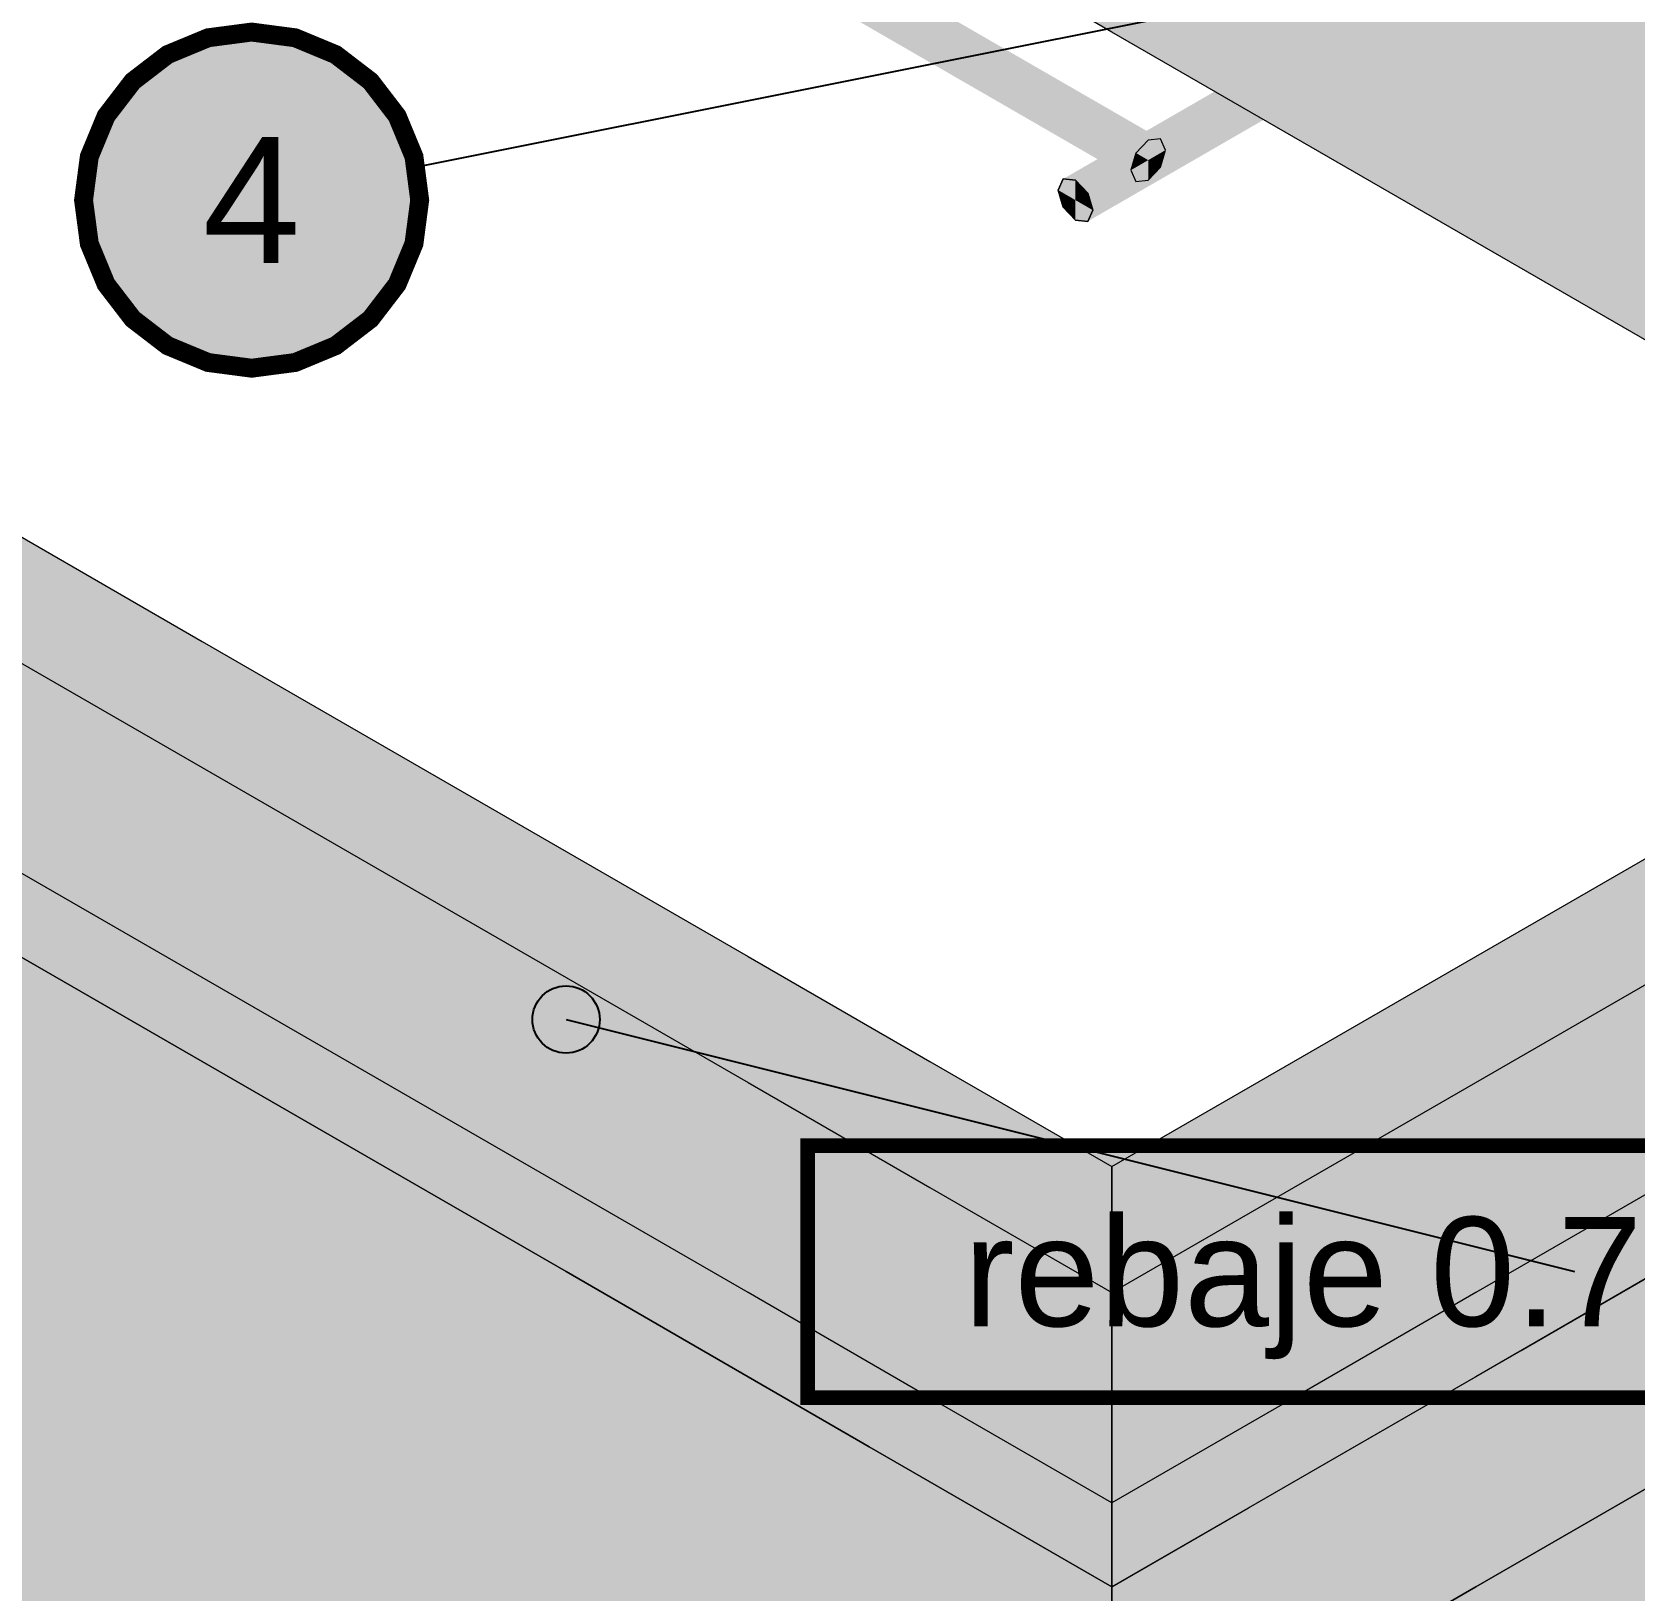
# Model space of a CAD drawing. Header units: metres. Extents: x 349122 to 349453, y 9281252 to 9281971.
# Drawn here: x 349268.038 to 349268.4195, y 9281655.774 to 9281656.145 of the extents above; entities that cross this region are included whole.
import ezdxf
from ezdxf.enums import TextEntityAlignment as Align

# ---------------------------------------------------------------- set-up
doc = ezdxf.new("R2010")
doc.units = ezdxf.units.M
doc.header["$LTSCALE"] = 0.25
doc.layers.add('ISO-3D', color=7, linetype='CONTINUOUS', lineweight=13)
doc.layers.add('ISO-3D-ARISTAS', color=250, linetype='CONTINUOUS', lineweight=13)
doc.layers.add('LLAMADAS-NUM', color=30, linetype='CONTINUOUS', lineweight=25, true_color=0xc05014)
doc.styles.get("Standard").update_dxf_attribs({"font": 'arial.ttf'})

msp = doc.modelspace()

# ---------------------------------------------------------------- linework, layer by layer
at = {"layer": 'ISO-3D', "true_color": 0x9e9d98}
for points in [[(349268.295, 9281656.145), (349268.26252, 9281656.16375), (349268.295, 9281656.19), (349268.26252, 9281656.20875)], [(349268.3816, 9281656.14), (349268.3383, 9281656.165), (349268.3816, 9281656.185), (349268.3383, 9281656.21)], [(349268.3383, 9281656.12), (349268.295, 9281656.145), (349268.3383, 9281656.165), (349268.295, 9281656.19)], [(349268.4249, 9281656.115), (349268.3816, 9281656.14), (349268.4249, 9281656.16), (349268.3816, 9281656.185)], [(349268.3816, 9281656.095), (349268.3383, 9281656.12), (349268.3816, 9281656.14), (349268.3383, 9281656.165)], [(349268.4249, 9281656.07), (349268.3816, 9281656.095), (349268.4249, 9281656.115), (349268.3816, 9281656.14)], [(349268.07849, 9281655.96), (349268.03519, 9281655.985), (349268.07849, 9281656), (349268.03519, 9281656.025)], [(349268.12179, 9281655.935), (349268.07849, 9281655.96), (349268.12179, 9281655.975), (349268.07849, 9281656)], [(349268.07849, 9281655.95), (349268.03519, 9281655.975), (349268.07849, 9281655.97), (349268.03519, 9281655.995)], [(349268.07849, 9281655.92), (349268.03519, 9281655.945), (349268.07849, 9281655.96), (349268.03519, 9281655.985)], [(349268.07849, 9281655.9), (349268.03519, 9281655.925), (349268.07849, 9281655.95), (349268.03519, 9281655.975)], [(349268.1651, 9281655.91), (349268.12179, 9281655.935), (349268.1651, 9281655.95), (349268.12179, 9281655.975)], [(349268.12179, 9281655.925), (349268.07849, 9281655.95), (349268.12179, 9281655.945), (349268.07849, 9281655.97)], [(349268.12179, 9281655.895), (349268.07849, 9281655.92), (349268.12179, 9281655.935), (349268.07849, 9281655.96)], [(349268.12179, 9281655.875), (349268.07849, 9281655.9), (349268.12179, 9281655.925), (349268.07849, 9281655.95)], [(349268.2084, 9281655.885), (349268.1651, 9281655.91), (349268.2084, 9281655.925), (349268.1651, 9281655.95)], [(349268.1651, 9281655.9), (349268.12179, 9281655.925), (349268.1651, 9281655.92), (349268.12179, 9281655.945)], [(349268.1651, 9281655.87), (349268.12179, 9281655.895), (349268.1651, 9281655.91), (349268.12179, 9281655.935)], [(349268.07849, 9281655.85), (349268.03519, 9281655.875), (349268.07849, 9281655.9), (349268.03519, 9281655.925)], [(349268.07849, 9281655.86), (349268.03519, 9281655.885), (349268.07849, 9281655.9), (349268.03519, 9281655.925)], [(349268.1651, 9281655.85), (349268.12179, 9281655.875), (349268.1651, 9281655.9), (349268.12179, 9281655.925)], [(349268.2517, 9281655.86), (349268.2084, 9281655.885), (349268.2517, 9281655.9), (349268.2084, 9281655.925)], [(349268.2084, 9281655.875), (349268.1651, 9281655.9), (349268.2084, 9281655.895), (349268.1651, 9281655.92)], [(349268.2084, 9281655.845), (349268.1651, 9281655.87), (349268.2084, 9281655.885), (349268.1651, 9281655.91)], [(349268.12179, 9281655.825), (349268.07849, 9281655.85), (349268.12179, 9281655.875), (349268.07849, 9281655.9)], [(349268.12179, 9281655.835), (349268.07849, 9281655.86), (349268.12179, 9281655.875), (349268.07849, 9281655.9)], [(349268.2084, 9281655.825), (349268.1651, 9281655.85), (349268.2084, 9281655.875), (349268.1651, 9281655.9)], [(349268.295, 9281655.835), (349268.2517, 9281655.86), (349268.295, 9281655.875), (349268.2517, 9281655.9)], [(349268.2517, 9281655.85), (349268.2084, 9281655.875), (349268.2517, 9281655.87), (349268.2084, 9281655.895)], [(349268.07849, 9281655.82), (349268.03519, 9281655.845), (349268.07849, 9281655.86), (349268.03519, 9281655.885)], [(349268.2517, 9281655.82), (349268.2084, 9281655.845), (349268.2517, 9281655.86), (349268.2084, 9281655.885)], [(349268.07849, 9281655.805), (349268.03519, 9281655.83), (349268.07849, 9281655.85), (349268.03519, 9281655.875)], [(349268.1651, 9281655.8), (349268.12179, 9281655.825), (349268.1651, 9281655.85), (349268.12179, 9281655.875)], [(349268.1651, 9281655.81), (349268.12179, 9281655.835), (349268.1651, 9281655.85), (349268.12179, 9281655.875)], [(349268.2517, 9281655.8), (349268.2084, 9281655.825), (349268.2517, 9281655.85), (349268.2084, 9281655.875)], [(349268.295, 9281655.825), (349268.2517, 9281655.85), (349268.295, 9281655.845), (349268.2517, 9281655.87)], [(349268.12179, 9281655.795), (349268.07849, 9281655.82), (349268.12179, 9281655.835), (349268.07849, 9281655.86)], [(349268.295, 9281655.795), (349268.2517, 9281655.82), (349268.295, 9281655.835), (349268.2517, 9281655.86)], [(349268.12179, 9281655.78), (349268.07849, 9281655.805), (349268.12179, 9281655.825), (349268.07849, 9281655.85)], [(349268.2084, 9281655.775), (349268.1651, 9281655.8), (349268.2084, 9281655.825), (349268.1651, 9281655.85)], [(349268.2084, 9281655.785), (349268.1651, 9281655.81), (349268.2084, 9281655.825), (349268.1651, 9281655.85)], [(349268.295, 9281655.775), (349268.2517, 9281655.8), (349268.295, 9281655.825), (349268.2517, 9281655.85)], [(349268.07849, 9281655.8), (349268.03519, 9281655.825), (349268.07849, 9281655.82), (349268.03519, 9281655.845)], [(349268.1651, 9281655.77), (349268.12179, 9281655.795), (349268.1651, 9281655.81), (349268.12179, 9281655.835)], [(349268.07849, 9281655.76), (349268.03519, 9281655.785), (349268.07849, 9281655.805), (349268.03519, 9281655.83)], [(349268.07849, 9281655.75333), (349268.03519, 9281655.77833), (349268.07849, 9281655.8), (349268.03519, 9281655.825)], [(349268.1651, 9281655.755), (349268.12179, 9281655.78), (349268.1651, 9281655.8), (349268.12179, 9281655.825)], [(349268.2517, 9281655.75), (349268.2084, 9281655.775), (349268.2517, 9281655.8), (349268.2084, 9281655.825)], [(349268.23726, 9281655.76833), (349268.2084, 9281655.785), (349268.23726, 9281655.80833), (349268.2084, 9281655.825)], [(349268.12179, 9281655.775), (349268.07849, 9281655.8), (349268.12179, 9281655.795), (349268.07849, 9281655.82)], [(349268.2084, 9281655.745), (349268.1651, 9281655.77), (349268.2084, 9281655.785), (349268.1651, 9281655.81)], [(349268.26613, 9281655.75167), (349268.23726, 9281655.76833), (349268.26613, 9281655.79167), (349268.23726, 9281655.80833)], [(349268.12179, 9281655.735), (349268.07849, 9281655.76), (349268.12179, 9281655.78), (349268.07849, 9281655.805)], [(349268.12179, 9281655.72833), (349268.07849, 9281655.75333), (349268.12179, 9281655.775), (349268.07849, 9281655.8)], [(349268.2084, 9281655.73), (349268.1651, 9281655.755), (349268.2084, 9281655.775), (349268.1651, 9281655.8)], [(349268.295, 9281655.725), (349268.2517, 9281655.75), (349268.295, 9281655.775), (349268.2517, 9281655.8)], [(349268.1651, 9281655.75), (349268.12179, 9281655.775), (349268.1651, 9281655.77), (349268.12179, 9281655.795)], [(349268.295, 9281655.735), (349268.26613, 9281655.75167), (349268.295, 9281655.775), (349268.26613, 9281655.79167)], [(349268.07849, 9281655.715), (349268.03519, 9281655.74), (349268.07849, 9281655.76), (349268.03519, 9281655.785)], [(349268.23726, 9281655.72833), (349268.2084, 9281655.745), (349268.23726, 9281655.76833), (349268.2084, 9281655.785)], [(349268.07849, 9281655.70667), (349268.03519, 9281655.73167), (349268.07849, 9281655.75333), (349268.03519, 9281655.77833)], [(349268.1651, 9281655.71), (349268.12179, 9281655.735), (349268.1651, 9281655.755), (349268.12179, 9281655.78)], [(349268.1651, 9281655.70333), (349268.12179, 9281655.72833), (349268.1651, 9281655.75), (349268.12179, 9281655.775)], [(349268.2517, 9281655.705), (349268.2084, 9281655.73), (349268.2517, 9281655.75), (349268.2084, 9281655.775)]]:
    msp.add_solid(points, dxfattribs=at)
at = {"layer": 'ISO-3D', "true_color": 0xb0aea8}
for points in [[(349268.32748, 9281656.16375), (349268.295, 9281656.145), (349268.28417, 9281656.18875), (349268.2517, 9281656.17)], [(349268.40325, 9281656.1575), (349268.37078, 9281656.13875), (349268.35995, 9281656.1825), (349268.32748, 9281656.16375)], [(349268.47903, 9281656.15125), (349268.44655, 9281656.1325), (349268.43573, 9281656.17625), (349268.40325, 9281656.1575)], [(349268.37078, 9281656.13875), (349268.3383, 9281656.12), (349268.32748, 9281656.16375), (349268.295, 9281656.145)], [(349268.44655, 9281656.1325), (349268.41408, 9281656.11375), (349268.40325, 9281656.1575), (349268.37078, 9281656.13875)], [(349268.41408, 9281656.11375), (349268.3816, 9281656.095), (349268.37078, 9281656.13875), (349268.3383, 9281656.12)], [(349268.48986, 9281656.1075), (349268.45738, 9281656.08875), (349268.44655, 9281656.1325), (349268.41408, 9281656.11375)], [(349268.45738, 9281656.08875), (349268.4249, 9281656.07), (349268.41408, 9281656.11375), (349268.3816, 9281656.095)], [(349268.07849, 9281656), (349268.04963, 9281655.98333), (349268.03519, 9281656.025), (349268.00632, 9281656.00833)], [(349268.04963, 9281655.98333), (349268.02076, 9281655.96667), (349268.00632, 9281656.00833), (349267.97746, 9281655.99167)], [(349268.12179, 9281655.975), (349268.09293, 9281655.95833), (349268.07849, 9281656), (349268.04963, 9281655.98333)], [(349268.07849, 9281655.97), (349268.03519, 9281655.945), (349268.03519, 9281655.995), (349267.99189, 9281655.97)], [(349268.09293, 9281655.95833), (349268.06406, 9281655.94167), (349268.04963, 9281655.98333), (349268.02076, 9281655.96667)], [(349268.1651, 9281655.95), (349268.13623, 9281655.93333), (349268.12179, 9281655.975), (349268.09293, 9281655.95833)], [(349268.12179, 9281655.945), (349268.07849, 9281655.92), (349268.07849, 9281655.97), (349268.03519, 9281655.945)], [(349268.06406, 9281655.94167), (349268.03519, 9281655.925), (349268.02076, 9281655.96667), (349267.99189, 9281655.95)], [(349268.13623, 9281655.93333), (349268.10736, 9281655.91667), (349268.09293, 9281655.95833), (349268.06406, 9281655.94167)], [(349268.2084, 9281655.925), (349268.17953, 9281655.90833), (349268.1651, 9281655.95), (349268.13623, 9281655.93333)], [(349268.45377, 9281655.93333), (349268.41047, 9281655.90833), (349268.4249, 9281655.95), (349268.3816, 9281655.925)], [(349268.1651, 9281655.92), (349268.12179, 9281655.895), (349268.12179, 9281655.945), (349268.07849, 9281655.92)], [(349268.10736, 9281655.91667), (349268.07849, 9281655.9), (349268.06406, 9281655.94167), (349268.03519, 9281655.925)], [(349268.17953, 9281655.90833), (349268.15066, 9281655.89167), (349268.13623, 9281655.93333), (349268.10736, 9281655.91667)], [(349268.48264, 9281655.91667), (349268.43934, 9281655.89167), (349268.45377, 9281655.93333), (349268.41047, 9281655.90833)], [(349268.2517, 9281655.9), (349268.22283, 9281655.88333), (349268.2084, 9281655.925), (349268.17953, 9281655.90833)], [(349268.41047, 9281655.90833), (349268.36717, 9281655.88333), (349268.3816, 9281655.925), (349268.3383, 9281655.9)], [(349268.2084, 9281655.895), (349268.1651, 9281655.87), (349268.1651, 9281655.92), (349268.12179, 9281655.895)], [(349268.46821, 9281655.895), (349268.4249, 9281655.87), (349268.4249, 9281655.92), (349268.3816, 9281655.895)], [(349268.15066, 9281655.89167), (349268.12179, 9281655.875), (349268.10736, 9281655.91667), (349268.07849, 9281655.9)], [(349268.22283, 9281655.88333), (349268.19396, 9281655.86667), (349268.17953, 9281655.90833), (349268.15066, 9281655.89167)], [(349268.43934, 9281655.89167), (349268.39604, 9281655.86667), (349268.41047, 9281655.90833), (349268.36717, 9281655.88333)], [(349268.295, 9281655.875), (349268.26613, 9281655.85833), (349268.2517, 9281655.9), (349268.22283, 9281655.88333)], [(349268.36717, 9281655.88333), (349268.32387, 9281655.85833), (349268.3383, 9281655.9), (349268.295, 9281655.875)], [(349268.2517, 9281655.87), (349268.2084, 9281655.845), (349268.2084, 9281655.895), (349268.1651, 9281655.87)], [(349268.4249, 9281655.87), (349268.3816, 9281655.845), (349268.3816, 9281655.895), (349268.3383, 9281655.87)], [(349268.19396, 9281655.86667), (349268.1651, 9281655.85), (349268.15066, 9281655.89167), (349268.12179, 9281655.875)], [(349268.46821, 9281655.875), (349268.4249, 9281655.85), (349268.43934, 9281655.89167), (349268.39604, 9281655.86667)], [(349268.26613, 9281655.85833), (349268.23726, 9281655.84167), (349268.22283, 9281655.88333), (349268.19396, 9281655.86667)], [(349268.39604, 9281655.86667), (349268.35274, 9281655.84167), (349268.36717, 9281655.88333), (349268.32387, 9281655.85833)], [(349268.32387, 9281655.85833), (349268.295, 9281655.84167), (349268.295, 9281655.875), (349268.26613, 9281655.85833)], [(349268.295, 9281655.845), (349268.2517, 9281655.82), (349268.2517, 9281655.87), (349268.2084, 9281655.845)], [(349268.3816, 9281655.845), (349268.3383, 9281655.82), (349268.3383, 9281655.87), (349268.295, 9281655.845)], [(349268.23726, 9281655.84167), (349268.2084, 9281655.825), (349268.19396, 9281655.86667), (349268.1651, 9281655.85)], [(349268.4249, 9281655.85), (349268.3816, 9281655.825), (349268.39604, 9281655.86667), (349268.35274, 9281655.84167)], [(349268.295, 9281655.84167), (349268.26613, 9281655.825), (349268.26613, 9281655.85833), (349268.23726, 9281655.84167)], [(349268.35274, 9281655.84167), (349268.32387, 9281655.825), (349268.32387, 9281655.85833), (349268.295, 9281655.84167)], [(349268.26613, 9281655.825), (349268.23726, 9281655.80833), (349268.23726, 9281655.84167), (349268.2084, 9281655.825)], [(349268.3383, 9281655.82), (349268.295, 9281655.795), (349268.295, 9281655.845), (349268.2517, 9281655.82)], [(349268.32387, 9281655.825), (349268.295, 9281655.80833), (349268.295, 9281655.84167), (349268.26613, 9281655.825)], [(349268.3816, 9281655.825), (349268.35274, 9281655.80833), (349268.35274, 9281655.84167), (349268.32387, 9281655.825)], [(349268.295, 9281655.80833), (349268.26613, 9281655.79167), (349268.26613, 9281655.825), (349268.23726, 9281655.80833)], [(349268.35274, 9281655.80833), (349268.32387, 9281655.79167), (349268.32387, 9281655.825), (349268.295, 9281655.80833)], [(349268.32387, 9281655.79167), (349268.295, 9281655.775), (349268.295, 9281655.80833), (349268.26613, 9281655.79167)], [(349268.45738, 9281655.78125), (349268.41408, 9281655.75625), (349268.4249, 9281655.8), (349268.3816, 9281655.775)], [(349268.48986, 9281655.7625), (349268.44655, 9281655.7375), (349268.45738, 9281655.78125), (349268.41408, 9281655.75625)], [(349268.41408, 9281655.75625), (349268.37078, 9281655.73125), (349268.3816, 9281655.775), (349268.3383, 9281655.75)]]:
    msp.add_solid(points, dxfattribs=at)
at = {"layer": 'ISO-3D', "true_color": 0x845437}
for points in [[(349268.26236, 9281656.14313), (349268.25944, 9281656.14005), (349268.22105, 9281656.16698), (349268.21814, 9281656.1639)], [(349268.26236, 9281656.13361), (349268.26527, 9281656.13669), (349268.22105, 9281656.15745), (349268.22397, 9281656.16053)], [(349268.30366, 9281656.11929), (349268.30074, 9281656.11621), (349268.26236, 9281656.14313), (349268.25944, 9281656.14005)], [(349268.30366, 9281656.10976), (349268.30658, 9281656.11284), (349268.26236, 9281656.13361), (349268.26527, 9281656.13669)]]:
    msp.add_solid(points, dxfattribs=at)
at = {"layer": 'ISO-3D', "true_color": 0x6c452d}
for points in [[(349268.26527, 9281656.14342), (349268.26236, 9281656.14313), (349268.22397, 9281656.16727), (349268.22105, 9281656.16698)], [(349268.25944, 9281656.13332), (349268.26236, 9281656.13361), (349268.21814, 9281656.15717), (349268.22105, 9281656.15745)], [(349268.30658, 9281656.11958), (349268.30366, 9281656.11929), (349268.26527, 9281656.14342), (349268.26236, 9281656.14313)], [(349268.30074, 9281656.10947), (349268.30366, 9281656.10976), (349268.25944, 9281656.13332), (349268.26236, 9281656.13361)]]:
    msp.add_solid(points, dxfattribs=at)
at = {"layer": 'ISO-3D', "true_color": 0x5c3b26}
for points in [[(349268.26648, 9281656.14075), (349268.26527, 9281656.14342), (349268.22518, 9281656.1646), (349268.22397, 9281656.16727)], [(349268.25823, 9281656.13599), (349268.25944, 9281656.13332), (349268.21693, 9281656.15984), (349268.21814, 9281656.15717)], [(349268.30778, 9281656.11691), (349268.30658, 9281656.11958), (349268.26648, 9281656.14075), (349268.26527, 9281656.14342)], [(349268.29954, 9281656.11214), (349268.30074, 9281656.10947), (349268.25823, 9281656.13599), (349268.25944, 9281656.13332)]]:
    msp.add_solid(points, dxfattribs=at)
at = {"layer": 'ISO-3D', "true_color": 0x7e5035}
for points in [[(349268.25944, 9281656.14005), (349268.25823, 9281656.13599), (349268.21814, 9281656.1639), (349268.21693, 9281656.15984)], [(349268.26527, 9281656.13669), (349268.26648, 9281656.14075), (349268.22397, 9281656.16053), (349268.22518, 9281656.1646)], [(349268.30074, 9281656.11621), (349268.29954, 9281656.11214), (349268.25944, 9281656.14005), (349268.25823, 9281656.13599)], [(349268.30658, 9281656.11284), (349268.30778, 9281656.11691), (349268.26527, 9281656.13669), (349268.26648, 9281656.14075)]]:
    msp.add_solid(points, dxfattribs=at)
at = {"layer": 'ISO-3D', "true_color": 0x513422}
for points in [[(349268.36482, 9281656.15507), (349268.36603, 9281656.15774), (349268.32352, 9281656.13123), (349268.32473, 9281656.1339)], [(349268.37307, 9281656.15031), (349268.37186, 9281656.14764), (349268.33177, 9281656.12646), (349268.33056, 9281656.12379)], [(349268.32352, 9281656.13123), (349268.32473, 9281656.1339), (349268.28222, 9281656.10738), (349268.28342, 9281656.11005)], [(349268.33177, 9281656.12646), (349268.33056, 9281656.12379), (349268.29046, 9281656.10262), (349268.28926, 9281656.09995)]]:
    msp.add_solid(points, dxfattribs=at)
at = {"layer": 'ISO-3D', "true_color": 0x734930}
for points in [[(349268.36603, 9281656.15101), (349268.36482, 9281656.15507), (349268.32473, 9281656.12716), (349268.32352, 9281656.13123)], [(349268.37186, 9281656.15438), (349268.37307, 9281656.15031), (349268.33056, 9281656.13053), (349268.33177, 9281656.12646)], [(349268.32473, 9281656.12716), (349268.32352, 9281656.13123), (349268.28342, 9281656.10332), (349268.28222, 9281656.10738)], [(349268.33056, 9281656.13053), (349268.33177, 9281656.12646), (349268.28926, 9281656.10668), (349268.29046, 9281656.10262)]]:
    msp.add_solid(points, dxfattribs=at)
at = {"layer": 'ISO-3D', "true_color": 0x70482f}
for points in [[(349268.36603, 9281656.15774), (349268.36895, 9281656.15745), (349268.32473, 9281656.1339), (349268.32764, 9281656.13361)], [(349268.37186, 9281656.14764), (349268.36895, 9281656.14793), (349268.33056, 9281656.12379), (349268.32764, 9281656.12408)], [(349268.32473, 9281656.1339), (349268.32764, 9281656.13361), (349268.28342, 9281656.11005), (349268.28634, 9281656.10976)], [(349268.33056, 9281656.12379), (349268.32764, 9281656.12408), (349268.28926, 9281656.09995), (349268.28634, 9281656.10024)]]:
    msp.add_solid(points, dxfattribs=at)
at = {"layer": 'ISO-3D', "true_color": 0x805135}
for points in [[(349268.36895, 9281656.15745), (349268.37186, 9281656.15438), (349268.32764, 9281656.13361), (349268.33056, 9281656.13053)], [(349268.36895, 9281656.14793), (349268.36603, 9281656.15101), (349268.32764, 9281656.12408), (349268.32473, 9281656.12716)], [(349268.32764, 9281656.13361), (349268.33056, 9281656.13053), (349268.28634, 9281656.10976), (349268.28926, 9281656.10668)], [(349268.32764, 9281656.12408), (349268.32473, 9281656.12716), (349268.28634, 9281656.10024), (349268.28342, 9281656.10332)]]:
    msp.add_solid(points, dxfattribs=at)
at = {"layer": 'ISO-3D', "true_color": 0x643f2a}
for points in [[(349268.30366, 9281656.11452), (349268.30074, 9281656.11621), (349268.29954, 9281656.11214)], [(349268.30366, 9281656.11452), (349268.30366, 9281656.11929), (349268.30074, 9281656.11621)], [(349268.30366, 9281656.11452), (349268.30778, 9281656.11691), (349268.30658, 9281656.11958)], [(349268.30366, 9281656.11452), (349268.30658, 9281656.11958), (349268.30366, 9281656.11929)], [(349268.30366, 9281656.11452), (349268.30658, 9281656.11284), (349268.30778, 9281656.11691)], [(349268.30366, 9281656.11452), (349268.29954, 9281656.11214), (349268.30074, 9281656.10947)], [(349268.30366, 9281656.11452), (349268.30074, 9281656.10947), (349268.30366, 9281656.10976)], [(349268.30366, 9281656.11452), (349268.30366, 9281656.10976), (349268.30658, 9281656.11284)]]:
    msp.add_solid(points, dxfattribs=at)
at = {"layer": 'ISO-3D', "true_color": 0x6f472f}
for points in [[(349268.28634, 9281656.105), (349268.28222, 9281656.10738), (349268.28342, 9281656.11005)], [(349268.28634, 9281656.105), (349268.28342, 9281656.11005), (349268.28634, 9281656.10976)], [(349268.28634, 9281656.105), (349268.28634, 9281656.10976), (349268.28926, 9281656.10668)], [(349268.28634, 9281656.105), (349268.28342, 9281656.10332), (349268.28222, 9281656.10738)], [(349268.28634, 9281656.105), (349268.28634, 9281656.10024), (349268.28342, 9281656.10332)], [(349268.28634, 9281656.105), (349268.28926, 9281656.10668), (349268.29046, 9281656.10262)], [(349268.28634, 9281656.105), (349268.28926, 9281656.09995), (349268.28634, 9281656.10024)], [(349268.28634, 9281656.105), (349268.29046, 9281656.10262), (349268.28926, 9281656.09995)]]:
    msp.add_solid(points, dxfattribs=at)
at = {"layer": 'ISO-3D', "true_color": 0x8e8d88}
for points in [[(349268.4249, 9281655.91), (349268.3816, 9281655.885), (349268.4249, 9281655.95), (349268.3816, 9281655.925)], [(349268.3816, 9281655.885), (349268.3383, 9281655.86), (349268.3816, 9281655.925), (349268.3383, 9281655.9)], [(349268.4249, 9281655.9), (349268.3816, 9281655.875), (349268.4249, 9281655.92), (349268.3816, 9281655.895)], [(349268.4249, 9281655.87), (349268.3816, 9281655.845), (349268.4249, 9281655.91), (349268.3816, 9281655.885)], [(349268.3383, 9281655.86), (349268.295, 9281655.835), (349268.3383, 9281655.9), (349268.295, 9281655.875)], [(349268.4249, 9281655.85), (349268.3816, 9281655.825), (349268.4249, 9281655.9), (349268.3816, 9281655.875)], [(349268.3816, 9281655.875), (349268.3383, 9281655.85), (349268.3816, 9281655.895), (349268.3383, 9281655.87)], [(349268.3816, 9281655.845), (349268.3383, 9281655.82), (349268.3816, 9281655.885), (349268.3383, 9281655.86)], [(349268.3816, 9281655.825), (349268.3383, 9281655.8), (349268.3816, 9281655.875), (349268.3383, 9281655.85)], [(349268.3383, 9281655.85), (349268.295, 9281655.825), (349268.3383, 9281655.87), (349268.295, 9281655.845)], [(349268.3383, 9281655.82), (349268.295, 9281655.795), (349268.3383, 9281655.86), (349268.295, 9281655.835)], [(349268.3383, 9281655.8), (349268.295, 9281655.775), (349268.3383, 9281655.85), (349268.295, 9281655.825)], [(349268.4249, 9281655.8), (349268.3816, 9281655.775), (349268.4249, 9281655.85), (349268.3816, 9281655.825)], [(349268.4249, 9281655.81), (349268.39243, 9281655.79125), (349268.4249, 9281655.85), (349268.39243, 9281655.83125)], [(349268.39243, 9281655.79125), (349268.35995, 9281655.7725), (349268.39243, 9281655.83125), (349268.35995, 9281655.8125)], [(349268.3816, 9281655.775), (349268.3383, 9281655.75), (349268.3816, 9281655.825), (349268.3383, 9281655.8)], [(349268.35995, 9281655.7725), (349268.32748, 9281655.75375), (349268.35995, 9281655.8125), (349268.32748, 9281655.79375)], [(349268.4249, 9281655.77), (349268.39243, 9281655.75125), (349268.4249, 9281655.81), (349268.39243, 9281655.79125)], [(349268.3383, 9281655.75), (349268.295, 9281655.725), (349268.3383, 9281655.8), (349268.295, 9281655.775)], [(349268.32748, 9281655.75375), (349268.295, 9281655.735), (349268.32748, 9281655.79375), (349268.295, 9281655.775)], [(349268.39243, 9281655.75125), (349268.35995, 9281655.7325), (349268.39243, 9281655.79125), (349268.35995, 9281655.7725)]]:
    msp.add_solid(points, dxfattribs=at)
at = {"layer": 'ISO-3D-ARISTAS', "color": 250}
for p, q in [((349268.295, 9281656.145), (349268.2517, 9281656.17)), ((349268.295, 9281656.145), (349268.26252, 9281656.16375)), ((349268.3383, 9281656.12), (349268.295, 9281656.145)), ((349268.3383, 9281656.12), (349268.295, 9281656.145)), ((349268.3816, 9281656.095), (349268.3383, 9281656.12)), ((349268.3816, 9281656.095), (349268.3383, 9281656.12)), ((349268.30074, 9281656.11621), (349268.29954, 9281656.11214)), ((349268.30074, 9281656.11621), (349268.29954, 9281656.11214)), ((349268.30366, 9281656.11929), (349268.30074, 9281656.11621)), ((349268.30366, 9281656.11929), (349268.30074, 9281656.11621)), ((349268.30658, 9281656.11958), (349268.30366, 9281656.11929)), ((349268.30658, 9281656.11958), (349268.30366, 9281656.11929)), ((349268.30778, 9281656.11691), (349268.30658, 9281656.11958)), ((349268.30778, 9281656.11691), (349268.30658, 9281656.11958)), ((349268.30658, 9281656.11284), (349268.30778, 9281656.11691)), ((349268.30658, 9281656.11284), (349268.30778, 9281656.11691)), ((349268.29954, 9281656.11214), (349268.30074, 9281656.10947)), ((349268.29954, 9281656.11214), (349268.30074, 9281656.10947)), ((349268.30366, 9281656.10976), (349268.30658, 9281656.11284)), ((349268.30366, 9281656.10976), (349268.30658, 9281656.11284)), ((349268.28342, 9281656.11005), (349268.28222, 9281656.10738)), ((349268.28222, 9281656.10738), (349268.28342, 9281656.11005)), ((349268.28634, 9281656.10976), (349268.28342, 9281656.11005)), ((349268.28342, 9281656.11005), (349268.28634, 9281656.10976)), ((349268.28926, 9281656.10668), (349268.28634, 9281656.10976)), ((349268.28634, 9281656.10976), (349268.28926, 9281656.10668)), ((349268.30074, 9281656.10947), (349268.30366, 9281656.10976)), ((349268.30074, 9281656.10947), (349268.30366, 9281656.10976)), ((349268.28222, 9281656.10738), (349268.28342, 9281656.10332)), ((349268.28342, 9281656.10332), (349268.28222, 9281656.10738)), ((349268.29046, 9281656.10262), (349268.28926, 9281656.10668)), ((349268.28926, 9281656.10668), (349268.29046, 9281656.10262)), ((349268.28342, 9281656.10332), (349268.28634, 9281656.10024)), ((349268.28634, 9281656.10024), (349268.28342, 9281656.10332)), ((349268.28926, 9281656.09995), (349268.29046, 9281656.10262)), ((349268.29046, 9281656.10262), (349268.28926, 9281656.09995)), ((349268.28634, 9281656.10024), (349268.28926, 9281656.09995)), ((349268.28926, 9281656.09995), (349268.28634, 9281656.10024)), ((349268.4249, 9281656.07), (349268.3816, 9281656.095)), ((349268.4249, 9281656.07), (349268.3816, 9281656.095)), ((349268.03519, 9281656.025), (349268.07849, 9281656)), ((349268.03519, 9281656.025), (349268.07849, 9281656)), ((349268.07849, 9281656), (349268.12179, 9281655.975)), ((349268.07849, 9281656), (349268.12179, 9281655.975)), ((349268.03519, 9281655.995), (349268.07849, 9281655.97)), ((349268.03519, 9281655.995), (349268.07849, 9281655.97)), ((349268.12179, 9281655.975), (349268.1651, 9281655.95)), ((349268.12179, 9281655.975), (349268.1651, 9281655.95)), ((349268.07849, 9281655.97), (349268.12179, 9281655.945)), ((349268.07849, 9281655.97), (349268.12179, 9281655.945)), ((349268.1651, 9281655.95), (349268.2084, 9281655.925)), ((349268.1651, 9281655.95), (349268.2084, 9281655.925)), ((349268.3816, 9281655.925), (349268.4249, 9281655.95)), ((349268.3816, 9281655.925), (349268.4249, 9281655.95)), ((349268.07849, 9281655.92), (349268.03519, 9281655.945)), ((349268.07849, 9281655.92), (349268.03519, 9281655.945)), ((349268.12179, 9281655.945), (349268.1651, 9281655.92)), ((349268.12179, 9281655.945), (349268.1651, 9281655.92)), ((349268.03519, 9281655.925), (349268.07849, 9281655.9)), ((349268.07849, 9281655.9), (349268.03519, 9281655.925)), ((349268.2084, 9281655.925), (349268.2517, 9281655.9)), ((349268.2084, 9281655.925), (349268.2517, 9281655.9)), ((349268.3383, 9281655.9), (349268.3816, 9281655.925)), ((349268.3383, 9281655.9), (349268.3816, 9281655.925)), ((349268.12179, 9281655.895), (349268.07849, 9281655.92)), ((349268.12179, 9281655.895), (349268.07849, 9281655.92)), ((349268.1651, 9281655.92), (349268.2084, 9281655.895)), ((349268.1651, 9281655.92), (349268.2084, 9281655.895)), ((349268.3816, 9281655.895), (349268.4249, 9281655.92)), ((349268.3816, 9281655.895), (349268.4249, 9281655.92)), ((349268.07849, 9281655.9), (349268.12179, 9281655.875)), ((349268.12179, 9281655.875), (349268.07849, 9281655.9)), ((349268.2517, 9281655.9), (349268.295, 9281655.875)), ((349268.2517, 9281655.9), (349268.295, 9281655.875)), ((349268.295, 9281655.875), (349268.3383, 9281655.9)), ((349268.295, 9281655.875), (349268.3383, 9281655.9)), ((349268.1651, 9281655.87), (349268.12179, 9281655.895)), ((349268.1651, 9281655.87), (349268.12179, 9281655.895)), ((349268.2084, 9281655.895), (349268.2517, 9281655.87)), ((349268.2084, 9281655.895), (349268.2517, 9281655.87)), ((349268.3383, 9281655.87), (349268.3816, 9281655.895)), ((349268.3383, 9281655.87), (349268.3816, 9281655.895)), ((349268.12179, 9281655.875), (349268.1651, 9281655.85)), ((349268.1651, 9281655.85), (349268.12179, 9281655.875)), ((349268.295, 9281655.835), (349268.295, 9281655.875)), ((349268.295, 9281655.875), (349268.295, 9281655.835)), ((349268.2084, 9281655.845), (349268.1651, 9281655.87)), ((349268.2084, 9281655.845), (349268.1651, 9281655.87)), ((349268.2517, 9281655.87), (349268.295, 9281655.845)), ((349268.2517, 9281655.87), (349268.295, 9281655.845)), ((349268.295, 9281655.845), (349268.3383, 9281655.87)), ((349268.295, 9281655.845), (349268.3383, 9281655.87)), ((349268.4249, 9281655.87), (349268.3816, 9281655.845)), ((349268.4249, 9281655.87), (349268.3816, 9281655.845)), ((349268.1651, 9281655.85), (349268.2084, 9281655.825)), ((349268.2084, 9281655.825), (349268.1651, 9281655.85)), ((349268.4249, 9281655.85), (349268.3816, 9281655.825)), ((349268.39243, 9281655.83125), (349268.4249, 9281655.85)), ((349268.2517, 9281655.82), (349268.2084, 9281655.845)), ((349268.2517, 9281655.82), (349268.2084, 9281655.845)), ((349268.295, 9281655.825), (349268.295, 9281655.845)), ((349268.295, 9281655.845), (349268.295, 9281655.825)), ((349268.3816, 9281655.845), (349268.3383, 9281655.82)), ((349268.3816, 9281655.845), (349268.3383, 9281655.82)), ((349268.295, 9281655.795), (349268.295, 9281655.835)), ((349268.295, 9281655.835), (349268.295, 9281655.795)), ((349268.35995, 9281655.8125), (349268.39243, 9281655.83125)), ((349268.2084, 9281655.825), (349268.23726, 9281655.80833)), ((349268.23726, 9281655.80833), (349268.2084, 9281655.825)), ((349268.295, 9281655.775), (349268.295, 9281655.825)), ((349268.295, 9281655.825), (349268.295, 9281655.775)), ((349268.3816, 9281655.825), (349268.35274, 9281655.80833)), ((349268.295, 9281655.795), (349268.2517, 9281655.82)), ((349268.295, 9281655.795), (349268.2517, 9281655.82)), ((349268.3383, 9281655.82), (349268.295, 9281655.795)), ((349268.3383, 9281655.82), (349268.295, 9281655.795)), ((349268.32748, 9281655.79375), (349268.35995, 9281655.8125)), ((349268.23726, 9281655.80833), (349268.26613, 9281655.79167)), ((349268.26613, 9281655.79167), (349268.23726, 9281655.80833)), ((349268.35274, 9281655.80833), (349268.32387, 9281655.79167)), ((349268.3816, 9281655.775), (349268.4249, 9281655.8)), ((349268.4249, 9281655.8), (349268.3816, 9281655.775)), ((349268.26613, 9281655.79167), (349268.295, 9281655.775)), ((349268.295, 9281655.775), (349268.26613, 9281655.79167)), ((349268.295, 9281655.775), (349268.32748, 9281655.79375)), ((349268.32387, 9281655.79167), (349268.295, 9281655.775)), ((349268.295, 9281655.725), (349268.295, 9281655.775)), ((349268.295, 9281655.775), (349268.295, 9281655.725)), ((349268.295, 9281655.735), (349268.295, 9281655.775)), ((349268.295, 9281655.775), (349268.295, 9281655.735)), ((349268.3383, 9281655.75), (349268.3816, 9281655.775)), ((349268.3816, 9281655.775), (349268.3383, 9281655.75))]:
    msp.add_line(p, q, dxfattribs=at)
at = {"layer": 'LLAMADAS-NUM'}
for p, q in [((349268.39026, 9281656.165), (349268.12949, 9281656.11284)), ((349268.1651, 9281655.91), (349268.4051, 9281655.85))]:
    msp.add_line(p, q, dxfattribs=at)
for points, const_width in [([(349268.13026, 9281656.105), (349268.1289, 9281656.11535), (349268.1249, 9281656.125), (349268.11855, 9281656.13328), (349268.11026, 9281656.13964), (349268.10062, 9281656.14364), (349268.09026, 9281656.145), (349268.07991, 9281656.14364), (349268.07026, 9281656.13964), (349268.06198, 9281656.13328), (349268.05562, 9281656.125), (349268.05163, 9281656.11535), (349268.05026, 9281656.105), (349268.05163, 9281656.09465), (349268.05562, 9281656.085), (349268.06198, 9281656.07672), (349268.07026, 9281656.07036), (349268.07991, 9281656.06636), (349268.09026, 9281656.065), (349268.10062, 9281656.06636), (349268.11026, 9281656.07036), (349268.11855, 9281656.07672), (349268.1249, 9281656.085), (349268.1289, 9281656.09465)], 0.0045), ([(349268.2226, 9281655.82), (349268.5876, 9281655.82), (349268.5876, 9281655.88), (349268.2226, 9281655.88)], 0.0035)]:
    msp.add_lwpolyline(points, close=True, dxfattribs=dict(at, const_width=const_width))
msp.add_circle((349268.1651, 9281655.91), 0.008, dxfattribs=at)
at = {"layer": 'LLAMADAS-NUM', "true_color": 0xffffff}
for points in [[(349268.13026, 9281656.105), (349268.07991, 9281656.14364), (349268.07026, 9281656.13964)], [(349268.13026, 9281656.105), (349268.09026, 9281656.145), (349268.07991, 9281656.14364)], [(349268.13026, 9281656.105), (349268.10062, 9281656.14364), (349268.09026, 9281656.145)], [(349268.13026, 9281656.105), (349268.11026, 9281656.13964), (349268.10062, 9281656.14364)], [(349268.13026, 9281656.105), (349268.07026, 9281656.13964), (349268.06198, 9281656.13328)], [(349268.13026, 9281656.105), (349268.11855, 9281656.13328), (349268.11026, 9281656.13964)], [(349268.13026, 9281656.105), (349268.06198, 9281656.13328), (349268.05562, 9281656.125)], [(349268.13026, 9281656.105), (349268.1249, 9281656.125), (349268.11855, 9281656.13328)], [(349268.13026, 9281656.105), (349268.05562, 9281656.125), (349268.05163, 9281656.11535)], [(349268.13026, 9281656.105), (349268.1289, 9281656.11535), (349268.1249, 9281656.125)], [(349268.13026, 9281656.105), (349268.05163, 9281656.11535), (349268.05026, 9281656.105)], [(349268.13026, 9281656.105), (349268.05026, 9281656.105), (349268.05163, 9281656.09465)], [(349268.13026, 9281656.105), (349268.05163, 9281656.09465), (349268.05562, 9281656.085)], [(349268.13026, 9281656.105), (349268.05562, 9281656.085), (349268.06198, 9281656.07672)], [(349268.13026, 9281656.105), (349268.06198, 9281656.07672), (349268.07026, 9281656.07036)], [(349268.13026, 9281656.105), (349268.07026, 9281656.07036), (349268.07991, 9281656.06636)], [(349268.13026, 9281656.105), (349268.07991, 9281656.06636), (349268.09026, 9281656.065)], [(349268.13026, 9281656.105), (349268.09026, 9281656.065), (349268.10062, 9281656.06636)], [(349268.13026, 9281656.105), (349268.10062, 9281656.06636), (349268.11026, 9281656.07036)], [(349268.13026, 9281656.105), (349268.11026, 9281656.07036), (349268.11855, 9281656.07672)], [(349268.13026, 9281656.105), (349268.11855, 9281656.07672), (349268.1249, 9281656.085)], [(349268.13026, 9281656.105), (349268.1249, 9281656.085), (349268.1289, 9281656.09465)], [(349268.2226, 9281655.82), (349268.5876, 9281655.82), (349268.2226, 9281655.88), (349268.5876, 9281655.88)]]:
    msp.add_solid(points, dxfattribs=at)

# ---------------------------------------------------------------- texts
at = {"layer": 'LLAMADAS-NUM'}
for s, height, p in [('4', 0.03, (349268.09026, 9281656.105)), ('rebaje 0.70 x 0.08', 0.026, (349268.4051, 9281655.85))]:
    msp.add_text(s, height=height, dxfattribs=at).set_placement(p, align=Align.MIDDLE_CENTER)

doc.saveas('drawing.dxf')
